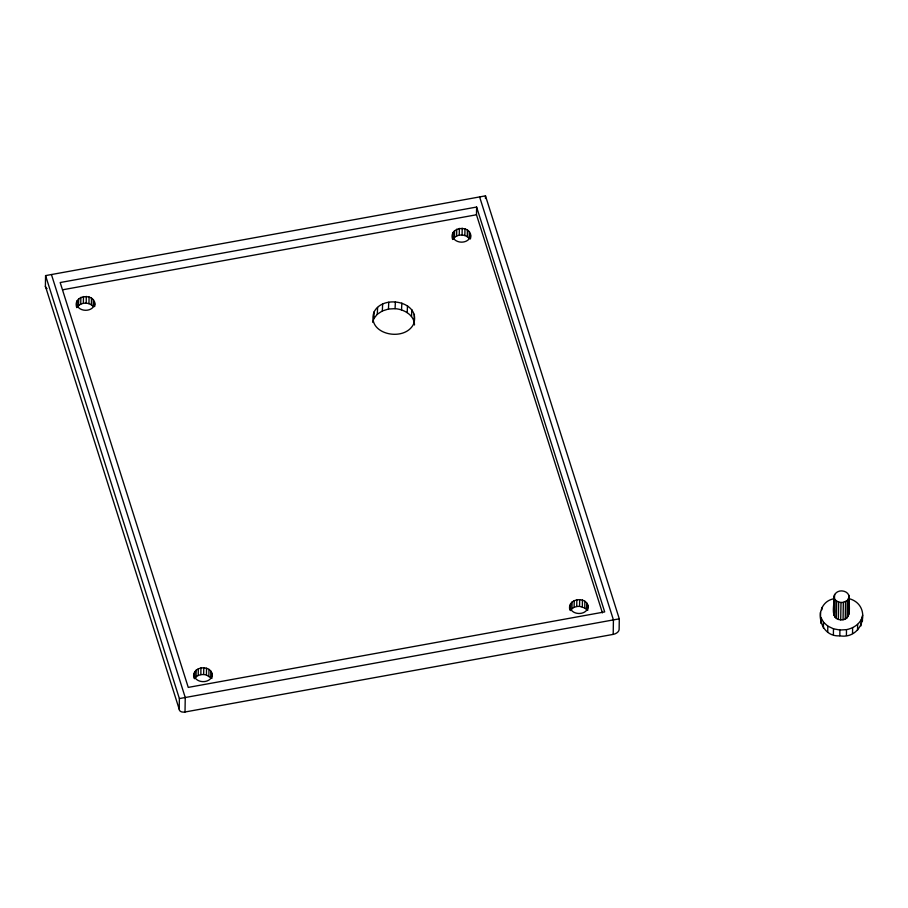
<?xml version="1.0" encoding="UTF-8"?>
<svg xmlns="http://www.w3.org/2000/svg" width="908" height="908" viewBox="0 0 908 908"><rect width="100%" height="100%" fill="white"/><g stroke="black" fill="none" stroke-linecap="round" stroke-linejoin="round"><path stroke-width="1.36" d="M45.4 286.224L45.57 275.601L485.485 195.856L619.29 618.836L619.131 629.46A6.05 3.745 -17.6 0 1 613.195 634.386L185.016 711.997A6.05 3.745 -17.6 0 1 179.205 709.205L45.4 286.224A6.05 3.745 -17.6 0 0 47.08 288.642M76.749 307.642C72.095 293.795 97.735 292.58 94.636 306.62M77.214 300.639L77.112 307.392C80.494 301.989 89.154 301.796 93.24 306.473L93.354 299.719M78.587 305.531L78.69 298.766M80.744 304.123L80.846 297.359M83.366 303.295L83.468 296.53M86.192 303.136L86.305 296.371M88.961 303.647L89.063 296.893M91.39 304.804L91.504 298.04M94.375 305.792L94.443 301.74M179.205 709.205L179.375 698.581L45.57 275.601M185.016 711.997L185.243 697.514L51.438 274.545M193.972 678.163C190.657 666.313 211.7 663.759 212.154 675.268C210.531 684.303 194.142 683.531 194.04 674.111M194.607 677.391L194.687 671.988M194.584 678.741L196.06 676.88L196.162 670.127M196.06 676.88L198.216 675.473L198.319 668.708M198.216 675.473L200.838 674.644L200.94 667.891M210.826 671.069L210.713 677.822L206.434 674.996L203.664 674.485L203.778 667.72M206.434 674.996L206.536 668.243M208.863 676.154L208.976 669.4M211.836 678.492L211.916 673.089M452.649 239.496C447.996 225.649 473.636 224.446 470.537 238.475M453.115 232.493L453.013 239.247C456.395 233.844 465.055 233.651 469.141 238.327L469.254 231.574M454.488 237.385L454.59 230.632M456.645 235.978L456.747 229.213M459.266 235.149L459.369 228.385M462.093 234.99L462.206 228.226M464.862 235.512L464.964 228.748M467.291 236.659L467.404 229.906M470.265 239.008L470.344 233.594M602.424 612.877L476.484 214.765L476.609 207.047L60.178 282.536L188.251 687.401L604.683 611.913L476.609 207.047M485.451 198.512L485.485 195.856M569.872 610.017C566.558 598.168 587.612 595.614 588.055 607.123C586.432 616.157 570.042 615.386 569.94 605.965M570.508 609.245L570.587 603.843M570.485 610.596L571.961 608.735L572.074 601.981M571.961 608.735L574.117 607.327L574.231 600.574M574.117 607.327L576.739 606.499L576.841 599.745M586.727 602.923L586.625 609.688L584.763 608.008L579.565 606.34L579.679 599.586M582.334 606.862L582.437 600.097M584.763 608.008L584.877 601.255M587.737 610.358L587.817 604.944M613.195 634.386L613.422 619.903L479.617 196.923M834.043 598.712C812.376 602.798 817.949 637.518 839.821 635.816C863.009 639.924 872.554 605.409 849.525 598.781M820.855 623.308L820.389 612.435M821.876 609.813L821.922 607.497M823.408 628.03L823.499 622.241L820.945 617.519M827.721 631.923L827.812 626.123L823.499 622.241M833.385 634.601L833.476 628.813L827.812 626.123M834.009 596.215C835.133 603.423 828.936 618.859 840.706 619.869C852.93 620.493 848.435 604.467 849.082 597.18C849.207 592.527 843.748 590.245 839.752 591.04C828.947 593.582 836.313 608.201 833.93 615.408M834.497 598.451L834.554 594.445M834.849 617.088L835.122 599.711L834.202 598.031M836.393 618.484L836.665 601.107L835.122 599.711M838.402 619.438L838.674 602.061L836.665 601.107M839.821 635.816L839.911 630.027L833.476 628.813M840.706 619.869L840.99 602.492L838.674 602.061M843.067 619.733L843.339 602.356L847.312 600.494L849.082 597.18M845.246 619.052L845.518 601.675M846.415 635.441L846.506 629.641C853.963 628.188 861.442 623.149 862.6 615.147M847.039 617.871L847.312 600.494M848.265 616.328L848.537 598.951M848.889 595.364L848.81 614.557M852.533 633.512L852.623 627.723M857.549 630.22L857.64 624.432M860.988 625.884L861.079 620.096M372.7 322.317L373.846 318.594L374.153 311.807C383.585 293.568 421.789 302.148 413.412 324.406C403.981 342.634 365.788 334.065 374.153 311.807M373.846 318.594L377.297 314.259L377.603 307.471M377.297 314.259L382.325 310.967L382.643 304.18M382.325 310.967L388.454 309.038L388.76 302.239M414.491 324.973C414.423 315.076 403.935 309.253 395.071 308.663L395.377 301.865M401.529 309.866L401.847 303.079M407.193 312.556L407.51 305.758M411.528 316.449L411.835 309.651M414.082 321.16L414.4 314.372M94.682 303.919C93.047 312.057 79.666 312.409 76.794 304.94M470.582 235.774C468.948 243.923 455.566 244.263 452.695 236.795M62.845 289.754L476.484 214.765M179.375 698.581L619.29 618.836M388.454 309.038L395.071 308.663M576.739 606.499L579.565 606.34M840.99 602.492L843.339 602.356M839.911 630.027L846.506 629.641M200.838 674.644L203.664 674.485M862.101 617.134L862.509 620.947"/></g></svg>
